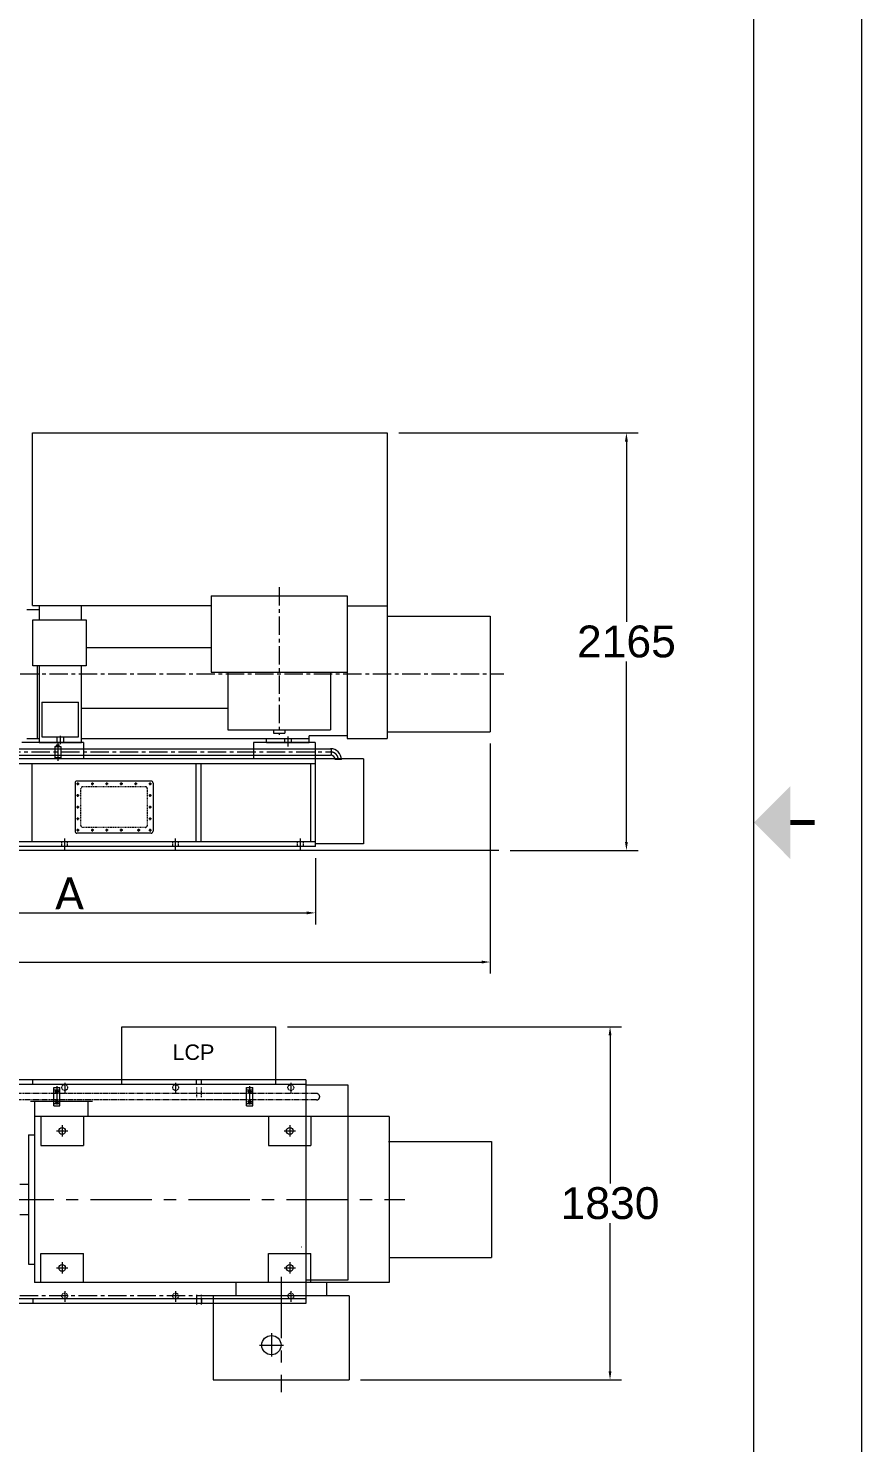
# Model space of a CAD drawing. Header units: millimetres. Extents: x 3 to 671030, y 2 to 511260.
# Drawn here: x 561248 to 671030, y 173983 to 360196 of the extents above; entities that cross this region are included whole.
import ezdxf
from ezdxf.enums import TextEntityAlignment as Align

# ---------------------------------------------------------------- set-up
doc = ezdxf.new("R2010")
doc.units = ezdxf.units.MM
doc.header["$LTSCALE"] = 25.4
for name, pattern in [('ACAD_ISO04W100', [30, 24, -3, 0, -3]), ('CENTER', [50.8, 31.75, -6.35, 6.35, -6.35]), ('EB_DASH', [6, 3, -3]), ('EB_DASHDOTDOT', [45, 30, -3, 3, -3, 3, -3])]:
    doc.linetypes.add(name, pattern=pattern)
doc.layers.get('Defpoints').update_dxf_attribs({"lineweight": 5})
for name, color, linetype, lineweight in [('06___ANNOTATIONS', 7, 'Continuous', 5), ('CAXA1', 5, 'CENTER', 5), ('CAXA细实线层', 7, 'Continuous', 5), ('CAXA虚线层', 96, 'EB_DASH', 5), ('Title Block', 7, 'Continuous', 5)]:
    doc.layers.add(name, color=color, linetype=linetype, lineweight=lineweight)
doc.styles.add('ACANSTS', font='romans.shx', dxfattribs={"height": 25.4})
doc.styles.add('Roman', font='arial.ttf')
doc.styles.get("Standard").update_dxf_attribs({"font": 'arial.ttf'})
doc.dimstyles.new('ISO-25', dxfattribs={"dimscale": 30, "dimtxt": 38.1, "dimasz": 38.1, "dimexe": 50.8, "dimexo": 50.8, "dimgap": 15.875, "dimtad": 1, "dimtih": 1, "dimtoh": 1, "dimdec": 1, "dimlfac": 0.03937, "dimdsep": 46, "dimtxsty": 'Standard', "dimcen": 63.5, "dimclrd": 7, "dimclre": 7, "dimclrt": 7, "dimadec": 0, "dimazin": 0, "dimtfac": 1, "dimtdec": 1, "dimtmove": 0, "dimatfit": 3, "dimfxl": 25.4, "dimlwd": 5, "dimlwe": 5, "dimarcsym": 0})

# ---------------------------------------------------------------- blocks, each defined once
blk = doc.blocks.new('*D49')
at = {"color": 7, "linetype": 'Continuous', "lineweight": 5, "transparency": 16777216}
for p, q in [((622106, 266043), (622106, 235742)), ((470468, 262157), (470468, 235742)), ((471611, 237266), (620963, 237266))]:
    blk.add_line(p, q, dxfattribs=at)
at = {"color": 7, "transparency": 16777216}
for points in [[(471611, 237456), (471611, 237075), (470468, 237266)], [(620963, 237456), (620963, 237075), (622106, 237266)]]:
    blk.add_solid(points, dxfattribs=at)
at = {"layer": 'Defpoints', "color": 0, "transparency": 16777216}
for p in [(622106, 267567), (470468, 263681), (622106, 237266)]:
    blk.add_point(p, dxfattribs=at)
at = {"color": 7, "lineweight": 5, "transparency": 16777216, "insert": (546287, 239838), "char_height": 4191, "attachment_point": 5, "style": 'Roman'}
blk.add_mtext('{\\fCalibri|b0|i0|c0|p34;\\C0;B}', dxfattribs=at)
blk = doc.blocks.new('*D50')
at = {"color": 7, "linetype": 'Continuous', "lineweight": 5, "transparency": 16777216}
for p, q in [((534298, 250930), (534298, 242213)), ((599068, 250930), (599068, 242213)), ((535441, 243737), (597925, 243737))]:
    blk.add_line(p, q, dxfattribs=at)
at = {"color": 7, "transparency": 16777216}
for points in [[(535441, 243928), (535441, 243547), (534298, 243737)], [(597925, 243928), (597925, 243547), (599068, 243737)]]:
    blk.add_solid(points, dxfattribs=at)
at = {"layer": 'Defpoints', "color": 0, "transparency": 16777216}
for p in [(534298, 252454), (599068, 252454), (599068, 243737)]:
    blk.add_point(p, dxfattribs=at)
at = {"color": 7, "lineweight": 5, "transparency": 16777216, "insert": (566683, 246319), "char_height": 4191, "attachment_point": 5, "style": 'Roman'}
blk.add_mtext('{\\fCalibri|b0|i0|c0|p34;\\C0;A}', dxfattribs=at)
blk = doc.blocks.new('*D41')
at = {"color": 7, "linetype": 'Continuous', "lineweight": 5, "transparency": 16777216}
for p, q in [((610066, 306937), (641561, 306937)), ((640037, 305794), (640037, 282058)), ((640037, 253089), (640037, 276826)), ((624738, 251946), (641561, 251946))]:
    blk.add_line(p, q, dxfattribs=at)
at = {"color": 7, "transparency": 16777216}
for points in [[(639847, 305794), (640228, 305794), (640037, 306937)], [(639847, 253089), (640228, 253089), (640037, 251946)]]:
    blk.add_solid(points, dxfattribs=at)
at = {"layer": 'Defpoints', "color": 0, "transparency": 16777216}
for p in [(608542, 306937), (640037, 306937), (623214, 251946)]:
    blk.add_point(p, dxfattribs=at)
at = {"color": 7, "lineweight": 5, "transparency": 16777216, "insert": (640037, 279442), "char_height": 4191, "attachment_point": 5, "style": 'Roman'}
blk.add_mtext('2165', dxfattribs=at)
blk = doc.blocks.new('*D51')
at = {"color": 7, "linetype": 'Continuous', "lineweight": 5, "transparency": 16777216}
for p, q in [((595402, 228740), (639403, 228740)), ((637879, 227597), (637879, 208117)), ((637879, 183401), (637879, 202882)), ((605024, 182258), (639403, 182258))]:
    blk.add_line(p, q, dxfattribs=at)
at = {"color": 7, "transparency": 16777216}
for points in [[(637689, 227597), (638070, 227597), (637879, 228740)], [(637689, 183401), (638070, 183401), (637879, 182258)]]:
    blk.add_solid(points, dxfattribs=at)
at = {"layer": 'Defpoints', "color": 0, "transparency": 16777216}
for p in [(593878, 228740), (603500, 182258), (637879, 182258)]:
    blk.add_point(p, dxfattribs=at)
at = {"color": 7, "lineweight": 5, "transparency": 16777216, "insert": (637879, 205499), "char_height": 4191, "attachment_point": 5, "style": 'Roman'}
blk.add_mtext('1830', dxfattribs=at)
blk = doc.blocks.new('LONE STAR BLOWER TITLE BLOCK (SIZE A)')
at = {"layer": 'Title Block', "lineweight": 15}
for p, q in [((600.08, 0), (600.08, 457.2)), ((587.38, 12.7), (587.38, 444.5))]:
    blk.add_line(p, q, dxfattribs=at)
at = {"layer": 'Title Block', "lineweight": 15, "const_width": 0.572}
blk.add_lwpolyline([(594.52, 228.6), (591.66, 228.6)], dxfattribs=at)
at = {"layer": 'Title Block', "lineweight": 15}
blk.add_solid([(591.66, 224.31), (591.66, 232.89), (587.38, 228.6)], dxfattribs=at)
at = {"layer": 'Title Block', "lineweight": 15, "style": 'ACANSTS'}
for tag, p, height in [('DRAWN_DATE', (402.66, 58.47), 3.43), ('DRAWN_BY', (375.45, 58.16), 3.43), ('DRAWING_SUBTITLE', (450.18, 50.21), 5.14), ('CHECKED_BY', (376.02, 49.37), 3.43), ('CHECK_DATE', (402.18, 49.5), 3.43), ('ENGINEER', (375.87, 40.95), 3.43), ('ENG_DATE', (401.95, 40.92), 3.43), ('DRAWING_SUBTITLE', (450.12, 39.35), 5.14), ('MANUFACTURING', (375.76, 32.38), 3.43), ('MFG_DATE', (401.98, 32.46), 3.43), ('CONTROL', (375.76, 23.81), 3.43), ('CONTROL_DATE', (401.98, 23.88), 3.43), ('CAGE_CODE', (455.36, 23.27), 3.43), ('MODEL_FILE_NAME', (230.14, 15.52), 3.43), ('APPROVED_BY', (375.47, 14.54), 3.43), ('APPROVAL_DATE', (401.77, 14.47), 3.43)]:
    blk.add_attdef(tag, p, '', height=height, dxfattribs=at)
at = {"layer": 'Title Block', "lineweight": 15, "style": 'Roman', "flags": 8}
for tag, height, p in [('DWG_NUMBER', 7.14, (484.29, 29.15)), ('SCALE', 3.43, (459.83, 17.88)), ('SHEETNUMBER', 3.43, (539.89, 17.88)), ('TOTA_SHEETS', 3.43, (556.11, 17.82))]:
    blk.add_attdef(tag, text='', height=height, dxfattribs=at).set_placement(p, align=Align.TOP_LEFT)
at = {"layer": 'Title Block', "lineweight": 15, "style": 'ACANSTS'}
blk.add_attdef('REVISION', text='', height=3.43, dxfattribs=at).set_placement((580.38, 22.69), align=Align.CENTER)

msp = doc.modelspace()

# ---------------------------------------------------------------- linework, layer by layer
at = {"color": 7, "lineweight": 5}
for p, q in [((561793.73, 306937.11), (608542.21, 306937.11)), ((561793.73, 284204.11), (561793.73, 306937.11)), ((608542.21, 306937.11), (608542.21, 266678.11)), ((585339.31, 285474.11), (585339.31, 275441.11)), ((585339.31, 285474.11), (603246.31, 285474.11)), ((603246.31, 285474.11), (603246.31, 275441.11)), ((561044.21, 283696.11), (562669.81, 283696.11)), ((561793.73, 284204.11), (585339.31, 284204.11)), ((562669.81, 284204.11), (562669.81, 282330.06)), ((568257.81, 282330.06), (568257.81, 284204.11)), ((603246.31, 284160.39), (608542.21, 284160.39)), ((608542.21, 282807.11), (622105.81, 282807.11)), ((622105.81, 282807.11), (622105.81, 267567.11)), ((568861.23, 278673.41), (585339.31, 278673.41)), ((562415.81, 276244.52), (562415.81, 266678.11)), ((562669.81, 276244.52), (562669.81, 266170.11)), ((568257.81, 266678.11), (568257.81, 276244.52)), ((585339.31, 275441.11), (603246.31, 275441.11)), ((587519.28, 275441.11), (587519.28, 267821.11)), ((601066.34, 275441.11), (601066.34, 267821.11)), ((603246.31, 275441.11), (603246.31, 266678.11)), ((563050.81, 271477.47), (563050.81, 266932.11)), ((563050.81, 271477.47), (567876.81, 271477.47)), ((567876.81, 266932.11), (567876.81, 271477.47)), ((568257.81, 270688.16), (587519.28, 270688.16)), ((561044.21, 266678.11), (562669.81, 266678.11)), ((563050.81, 266932.11), (567876.81, 266932.11)), ((565019.31, 266932.11), (565019.31, 266170.11)), ((565908.31, 266932.11), (565908.31, 266170.11)), ((568257.81, 266678.11), (598229.81, 266678.11)), ((568257.81, 266170.11), (568257.81, 266678.11)), ((587519.28, 267821.11), (601066.34, 267821.11)), ((592641.81, 266170.11), (592641.81, 266678.11)), ((593530.81, 267821.11), (593530.81, 267389.55)), ((593530.81, 267389.55), (595053.57, 267389.55)), ((594991.31, 266678.11), (594991.31, 266170.11)), ((595053.57, 267821.11), (595053.57, 267389.55)), ((595880.31, 266678.11), (595880.31, 266170.11)), ((598229.81, 266170.11), (598229.81, 267048.32)), ((603246.31, 267048.32), (598229.81, 267048.32)), ((603246.31, 266678.11), (608542.21, 266678.11)), ((608542.21, 267567.11), (622105.81, 267567.11)), ((568511.7, 266170.11), (560383.7, 266170.11)), ((562669.81, 266170.11), (568257.81, 266170.11)), ((568511.7, 266170.11), (568511.7, 264011.03)), ((590929.01, 266170.28), (590929.01, 264011.21)), ((599057.01, 266170.28), (590929.01, 266170.28)), ((592641.81, 266170.11), (598229.81, 266170.11)), ((599057.01, 266170.28), (599057.01, 264011.21)), ((623214.35, 251946.04), (477646.62, 251946.04)), ((573558.19, 221120.47), (573558.19, 228740.47)), ((573558.19, 228740.47), (593878.19, 228740.47)), ((593878.19, 221120.47), (593878.19, 228740.47)), ((561548.25, 218961.37), (569695.18, 218961.37)), ((562085.72, 218961.37), (562085.72, 216929.37)), ((569115.12, 218961.37), (569115.12, 216929.37)), ((562047.62, 216929.37), (562047.62, 195085.37)), ((608796.1, 216929.37), (562047.62, 216929.37)), ((562923.7, 216929.37), (562923.7, 213119.37)), ((568511.7, 216929.37), (568511.7, 213119.37)), ((592895.7, 216929.37), (592895.7, 213119.37)), ((598483.7, 216929.37), (598483.7, 213119.37)), ((608796.1, 216929.37), (608796.1, 195085.37)), ((561298.1, 214516.37), (561298.1, 197498.37)), ((561298.1, 214516.37), (562047.62, 214516.37)), ((562923.7, 213119.37), (568511.7, 213119.37)), ((592895.7, 213119.37), (598483.7, 213119.37)), ((560155.1, 208002.12), (561298.1, 208002.12)), ((560155.1, 204012.62), (561298.1, 204012.62)), ((561298.1, 197498.37), (562047.62, 197498.37)), ((562923.7, 198895.37), (568511.7, 198895.37)), ((562923.7, 195085.37), (562923.7, 198895.37)), ((568511.7, 195085.37), (568511.7, 198895.37)), ((592895.7, 198895.37), (598483.7, 198895.37)), ((592895.7, 195085.37), (592895.7, 198895.37)), ((598483.7, 195085.37), (598483.7, 198895.37)), ((608796.1, 195085.37), (562047.62, 195085.37)), ((588571.93, 195085.37), (588571.93, 193307.37)), ((600521.47, 195085.37), (600521.47, 193307.37)), ((585593.2, 193307.37), (585593.2, 182258.37)), ((603500.2, 193307.37), (585593.2, 193307.37)), ((603500.2, 193307.37), (603500.2, 182258.37)), ((585593.2, 182258.37), (603500.2, 182258.37))]:
    msp.add_line(p, q, dxfattribs=at)
at = {"color": 7, "linetype": 'ACAD_ISO04W100', "lineweight": 5, "ltscale": 10}
for p, q in [((565463.81, 267051.94), (565463.81, 265964.96)), ((595435.81, 266961.5), (595435.81, 265624.87))]:
    msp.add_line(p, q, dxfattribs=at)
at = {"color": 7, "linetype": 'Continuous', "lineweight": 5}
for p, q in [((554451.45, 265344.53), (601064.94, 265344.5)), ((554451.47, 264506.3), (601064.94, 264506.3)), ((564729, 265661.83), (565541.8, 265661.83)), ((564729, 265661.83), (564729, 264011.03)), ((564944.76, 265698.35), (564944.76, 265830.33)), ((564992.42, 265845.62), (565278.38, 265845.62)), ((564992.42, 265683.06), (565278.38, 265683.06)), ((565040.08, 265830.33), (565040.08, 265698.35)), ((565230.72, 265830.33), (565230.72, 265698.35)), ((565326.04, 265698.35), (565326.04, 265830.33)), ((565541.8, 265661.83), (565541.8, 264011.03)), ((601163.47, 265344.5), (601163.47, 264506.3)), ((599057.01, 264011.21), (534298.01, 264011.03)), ((599068.01, 263376.04), (534298.01, 263376.04)), ((561757.21, 253089.04), (561757.21, 263376.04)), ((564729, 264188.63), (565541.8, 264188.63)), ((596885.19, 263376.16), (576565.19, 263376.16)), ((583347.21, 253089.04), (583347.21, 263376.04)), ((583981.94, 263376.04), (583981.94, 253089.04)), ((605417.15, 264011.21), (599057.01, 264011.21)), ((599068.01, 252454.04), (599068.01, 264011.21)), ((602500.04, 263909.4), (601661.84, 263909.4)), ((605417.15, 264011.21), (605417.15, 252847.63)), ((567408.71, 260835.92), (567408.71, 254485.92)), ((577441.71, 261089.92), (567662.71, 261089.92)), ((577378.04, 261089.79), (576539.84, 261089.79)), ((577695.71, 260835.92), (577695.71, 254485.92)), ((577441.71, 254231.92), (567662.71, 254231.92)), ((599068.01, 253089.22), (534298.01, 253089.04)), ((599068.01, 252454.04), (534298.01, 252454.04)), ((605417.15, 252847.63), (599068.01, 252847.63)), ((597798.01, 221755.47), (550657.48, 221755.47)), ((561833.61, 221120.47), (561833.61, 221755.47)), ((583423.61, 221120.47), (583423.61, 221755.47)), ((584058.33, 221120.47), (584058.33, 221755.47)), ((597798.01, 221755.47), (597798.01, 192291.47)), ((597798.01, 221120.47), (534298.01, 221120.47)), ((564601.99, 220739.47), (565414.79, 220739.47)), ((564601.99, 218326.47), (564601.99, 220739.47)), ((564601.99, 220421.97), (565414.79, 220421.97)), ((564817.75, 220193.37), (564913.07, 220358.47)), ((564817.75, 220193.37), (564913.07, 220028.27)), ((564913.07, 220358.47), (565103.71, 220358.47)), ((564913.07, 220028.27), (565103.71, 220028.27)), ((565199.03, 220193.37), (565103.71, 220358.47)), ((565199.03, 220193.37), (565103.71, 220028.27)), ((565414.79, 218326.47), (565414.79, 220739.47)), ((590001.99, 220739.47), (590814.79, 220739.47)), ((590001.99, 218326.47), (590001.99, 220739.47)), ((590001.99, 220421.97), (590814.79, 220421.97)), ((590217.75, 220193.37), (590313.07, 220358.47)), ((590217.75, 220193.37), (590313.07, 220028.27)), ((590313.07, 220358.47), (590503.71, 220358.47)), ((590313.07, 220028.27), (590503.71, 220028.27)), ((590599.03, 220193.37), (590503.71, 220358.47)), ((590599.03, 220193.37), (590503.71, 220028.27)), ((590814.79, 218326.47), (590814.79, 220739.47)), ((603385.98, 221056.85), (597798.01, 221056.85)), ((603385.98, 195430.43), (603385.98, 221056.85)), ((564601.99, 218643.97), (565414.79, 218643.97)), ((564601.99, 218326.47), (565414.79, 218326.47)), ((564817.75, 218872.57), (564913.07, 219037.67)), ((564817.75, 218872.57), (564913.07, 218707.47)), ((564913.07, 219037.67), (565103.71, 219037.67)), ((564913.07, 218707.47), (565103.71, 218707.47)), ((565199.03, 218872.57), (565103.71, 219037.67)), ((565199.03, 218872.57), (565103.71, 218707.47)), ((590001.99, 218643.97), (590814.79, 218643.97)), ((590001.99, 218326.47), (590814.79, 218326.47)), ((590217.75, 218872.57), (590313.07, 219037.67)), ((590217.75, 218872.57), (590313.07, 218707.47)), ((590313.07, 219037.67), (590503.71, 219037.67)), ((590313.07, 218707.47), (590503.71, 218707.47)), ((590599.03, 218872.57), (590503.71, 219037.67)), ((590599.03, 218872.57), (590503.71, 218707.47)), ((608713.05, 213627.37), (622276.65, 213627.37)), ((622276.65, 213627.37), (622276.65, 198387.59)), ((608796.1, 198387.59), (622276.65, 198387.59)), ((597798.01, 195430.43), (603385.98, 195430.43)), ((597798.01, 192926.47), (534298.01, 192926.47)), ((597798.01, 192291.47), (534298.01, 192291.47)), ((561833.61, 192926.47), (561833.61, 192291.47)), ((583423.61, 192926.47), (583423.61, 192291.47)), ((584058.33, 192926.47), (584058.33, 192291.47))]:
    msp.add_line(p, q, dxfattribs=at)
at = {"color": 7, "linetype": 'ACAD_ISO04W100', "lineweight": 5, "ltscale": 5}
for p, q in [((593276.7, 188398.74), (593276.7, 185261.99)), ((591708.33, 186830.37), (594845.08, 186830.37))]:
    msp.add_line(p, q, dxfattribs=at)
at = {"color": 7, "lineweight": 5}
msp.add_lwpolyline([(561831.83, 282330.06), (568861.23, 282330.06), (568861.23, 276244.52), (561831.83, 276244.52)], close=True, dxfattribs=at)
at = {"color": 7, "linetype": 'Continuous', "lineweight": 5}
for centre, radius in [((567789.71, 260708.92), 84.41), ((569694.71, 260708.92), 84.41), ((571599.71, 260708.92), 84.41), ((573504.71, 260708.92), 84.41), ((575409.71, 260708.92), 84.41), ((577314.71, 260708.92), 84.41), ((567789.71, 259184.92), 84.41), ((577314.71, 259184.92), 84.41), ((567789.71, 257660.92), 84.41), ((577314.71, 257660.92), 84.41), ((567789.71, 256136.92), 84.41), ((577314.71, 256136.92), 84.41), ((567789.71, 254612.92), 84.41), ((569694.71, 254612.92), 84.41), ((571599.71, 254612.92), 84.41), ((573504.71, 254612.92), 84.41), ((575790.71, 254612.92), 84.41), ((577314.71, 254612.92), 84.41), ((565008.39, 220193.37), 165.1), ((565008.39, 220193.37), 86.36), ((590408.39, 220193.37), 165.1), ((590408.39, 220193.37), 86.36), ((565008.39, 218872.57), 165.1), ((565008.39, 218872.57), 86.36), ((590408.39, 218872.57), 165.1), ((590408.39, 218872.57), 86.36)]:
    msp.add_circle(centre, radius, dxfattribs=at)
at = {"color": 7, "lineweight": 5}
for centre, radius in [((565717.7, 215024.37), 444.5), ((595689.7, 215024.37), 444.5), ((565717.7, 196990.37), 444.5), ((595689.7, 196990.37), 444.5), ((593276.7, 186830.37), 1270), ((593276.7, 186830.37), 1270)]:
    msp.add_circle(centre, radius, dxfattribs=at)
at = {"color": 7, "linetype": 'Continuous', "lineweight": 5}
for centre, radius, start, end in [((564992.42, 265763.69), 81.93, 54.4299904, 125.5700096), ((564992.42, 265764.99), 81.93, 234.4299904, 305.5700096), ((565135.4, 265540.82), 304.8, 71.7760856, 108.2239144), ((565135.4, 265987.86), 304.8, 251.7760856, 288.2239144), ((565278.38, 265763.69), 81.93, 54.4299904, 125.5700096), ((565278.38, 265764.99), 81.93, 234.4299904, 305.5700096), ((601064.94, 263909.4), 1435.1, 0, 90), ((601064.94, 263909.4), 596.9, 0, 90), ((567662.71, 260835.92), 254, 90, 180), ((577441.71, 260835.92), 254, 0, 90), ((567662.71, 254485.92), 254, 180, 270), ((577441.71, 254485.92), 254, 270, 0)]:
    msp.add_arc(centre, radius, start, end, dxfattribs=at)
at = {"layer": 'CAXA1', "linetype": 'CENTER', "lineweight": 5, "ltscale": 3}
for p, q in [((594292.81, 286611.74), (594292.81, 267167.13)), ((556291.08, 275187.11), (623896.86, 275187.11)), ((550075.42, 264925.4), (601064.94, 264925.4)), ((565135.4, 266180.73), (565135.4, 263376.24)), ((565135.4, 265667.77), (565135.4, 265921.82)), ((567967.51, 260708.92), (567611.91, 260708.92)), ((567789.71, 260531.12), (567789.71, 260886.72)), ((569872.51, 260708.92), (569516.91, 260708.92)), ((569694.71, 260531.12), (569694.71, 260886.72)), ((571777.51, 260708.92), (571421.91, 260708.92)), ((571599.71, 260531.12), (571599.71, 260886.72)), ((573682.51, 260708.92), (573326.91, 260708.92)), ((573504.71, 260531.12), (573504.71, 260886.72)), ((575587.51, 260708.92), (575231.91, 260708.92)), ((575409.71, 260531.12), (575409.71, 260886.72)), ((577492.51, 260708.92), (577136.91, 260708.92)), ((577314.71, 260531.12), (577314.71, 260886.72)), ((567967.51, 259184.92), (567611.91, 259184.92)), ((567789.71, 259007.12), (567789.71, 259362.72)), ((577492.51, 259184.92), (577136.91, 259184.92)), ((577314.71, 259007.12), (577314.71, 259362.72)), ((567967.51, 257660.92), (567611.91, 257660.92)), ((567789.71, 257483.12), (567789.71, 257838.72)), ((577492.51, 257660.92), (577136.91, 257660.92)), ((577314.71, 257483.12), (577314.71, 257838.72)), ((567967.51, 256136.92), (567611.91, 256136.92)), ((567789.71, 255959.12), (567789.71, 256314.72)), ((577492.51, 256136.92), (577136.91, 256136.92)), ((577314.71, 255959.12), (577314.71, 256314.72)), ((566047.95, 252102.5), (566047.95, 253525.98)), ((567967.51, 254612.92), (567611.91, 254612.92)), ((567789.71, 254435.12), (567789.71, 254790.72)), ((569872.51, 254612.92), (569516.91, 254612.92)), ((569694.71, 254435.12), (569694.71, 254790.72)), ((571777.51, 254612.92), (571421.91, 254612.92)), ((571599.71, 254435.12), (571599.71, 254790.72)), ((573682.51, 254612.92), (573326.91, 254612.92)), ((573504.71, 254435.12), (573504.71, 254790.72)), ((575968.51, 254612.92), (575612.91, 254612.92)), ((575790.71, 254435.12), (575790.71, 254790.72)), ((577136.91, 254612.92), (577492.51, 254612.92)), ((577314.71, 254435.12), (577314.71, 254790.72)), ((580652.95, 252102.5), (580652.95, 253525.98)), ((597099.38, 252102.5), (597099.38, 253525.98)), ((565275.23, 220193.37), (564741.55, 220193.37)), ((565008.39, 220921.05), (565008.39, 218071.12)), ((565008.39, 219952.07), (565008.39, 220434.67)), ((566047.95, 221351.61), (566047.95, 219974.39)), ((580652.95, 221351.61), (580652.95, 219974.39)), ((590675.23, 220193.37), (590141.55, 220193.37)), ((590408.39, 220921.05), (590408.39, 218071.12)), ((590408.39, 219952.07), (590408.39, 220434.67)), ((595829.38, 221351.61), (595829.38, 219974.39)), ((565275.23, 218872.57), (564741.55, 218872.57)), ((565008.39, 218631.27), (565008.39, 219113.87)), ((565008.39, 219037.67), (565008.39, 218529.67)), ((590675.23, 218872.57), (590141.55, 218872.57)), ((590408.39, 218631.27), (590408.39, 219113.87)), ((590408.39, 219037.67), (590408.39, 218529.67)), ((566047.95, 193919.61), (566047.95, 192542.39)), ((580652.95, 193919.61), (580652.95, 192542.39)), ((595829.38, 193919.61), (595829.38, 192542.39)), ((597397.93, 193307.47), (534440.32, 193307.47)), ((591708.33, 186830.37), (594845.08, 186830.37))]:
    msp.add_line(p, q, dxfattribs=at)
at = {"layer": 'CAXA1', "linetype": 'CENTER', "lineweight": 5, "ltscale": 10}
for p, q in [((564968.88, 215024.37), (566466.53, 215024.37)), ((565717.7, 215773.19), (565717.7, 214275.54)), ((594940.88, 215024.37), (596438.53, 215024.37)), ((595689.7, 215773.19), (595689.7, 214275.54)), ((556544.97, 206007.37), (610861.65, 206007.37)), ((565717.7, 197739.19), (565717.7, 196241.54)), ((595689.7, 197739.19), (595689.7, 196241.54)), ((564968.88, 196990.37), (566466.53, 196990.37)), ((594546.7, 195820.14), (594546.7, 180624.96)), ((594940.88, 196990.37), (596438.53, 196990.37))]:
    msp.add_line(p, q, dxfattribs=at)
at = {"layer": 'CAXA1', "linetype": 'CENTER', "lineweight": 5, "ltscale": 3}
msp.add_arc((601064.94, 263909.4), 1016, 0, 90, dxfattribs=at)
at = {"layer": 'CAXA细实线层', "color": 7, "lineweight": 5}
msp.add_line((598478.44, 253089.04), (598478.44, 263376.04), dxfattribs=at)
at = {"layer": 'CAXA细实线层', "color": 7, "linetype": 'EB_DASHDOTDOT', "lineweight": 5}
for p, q in [((599214.43, 219952.07), (557585.5, 219952.07)), ((599214.43, 219113.87), (557588.63, 219113.87))]:
    msp.add_line(p, q, dxfattribs=at)
at = {"layer": 'CAXA细实线层', "color": 7, "lineweight": 5}
for centre, start, end in [((567789.71, 260708.92), 350, 270), ((569694.71, 260708.92), 350, 270), ((571599.71, 260708.92), 350, 270), ((573504.71, 260708.92), 350, 270), ((575409.71, 260708.92), 350, 270), ((577314.71, 260708.92), 350, 270), ((567789.71, 259184.92), 350, 270), ((577314.71, 259184.92), 350, 270), ((567789.71, 257660.92), 350, 270), ((577314.71, 257660.92), 350, 270), ((567789.71, 256136.92), 350, 270), ((577314.71, 256136.92), 350, 270), ((567789.71, 254612.92), 350, 270), ((569694.71, 254612.92), 350, 270), ((571599.71, 254612.92), 350, 270), ((573504.71, 254612.92), 350, 270), ((575790.71, 254612.92), 350, 270), ((577314.71, 254612.92), 270, 190), ((565008.39, 220193.37), 80, 270), ((590408.39, 220193.37), 80, 270), ((565008.39, 218872.57), 80, 270), ((590408.39, 218872.57), 80, 270)]:
    msp.add_arc(centre, 101.6, start, end, dxfattribs=at)
at = {"layer": 'CAXA细实线层', "color": 7, "linetype": 'EB_DASHDOTDOT', "lineweight": 5}
msp.add_arc((599214.43, 219532.97), 419.1, 270, 90, dxfattribs=at)
at = {"layer": 'CAXA虚线层', "color": 7, "linetype": 'EB_DASH', "lineweight": 5}
for p, q in [((568170.71, 255247.92), (568170.71, 260073.92)), ((576679.71, 260327.92), (568424.71, 260327.92)), ((576933.71, 255247.92), (576933.71, 260073.92)), ((576679.71, 254993.92), (568424.71, 254993.92)), ((565666.95, 252454.04), (565666.95, 253089.04)), ((566428.95, 252454.04), (566428.95, 253089.04)), ((580271.95, 252454.04), (580271.95, 253089.04)), ((581033.95, 252454.04), (581033.95, 253089.04)), ((596718.38, 252454.04), (596718.38, 253089.04)), ((597480.38, 252454.04), (597480.38, 253089.04)), ((583423.61, 220739.47), (583423.61, 219469.47)), ((584058.33, 219469.47), (584058.33, 220739.47)), ((597226.59, 199746.38), (597213.43, 199746.38)), ((583423.61, 193434.47), (583423.61, 192164.47)), ((584058.33, 192164.47), (584058.33, 193434.47))]:
    msp.add_line(p, q, dxfattribs=at)
for centre in [(566047.95, 220739.47), (580652.95, 220739.47), (595829.38, 220739.47), (566047.95, 193307.47), (580652.95, 193307.47), (595829.38, 193307.47)]:
    msp.add_circle(centre, 381, dxfattribs=at)
for centre, start, end in [((568424.71, 260073.92), 90, 180), ((576679.71, 260073.92), 0, 90), ((568424.71, 255247.92), 180, 270), ((576679.71, 255247.92), 270, 0)]:
    msp.add_arc(centre, 254, start, end, dxfattribs=at)

# ---------------------------------------------------------------- block references
at = {"xscale": 1118.237794126772, "yscale": 1118.237794126772, "zscale": 1118.237794126772}
msp.add_blockref('LONE STAR BLOWER TITLE BLOCK (SIZE A)', (3.19, 2.11), dxfattribs=at)

# ---------------------------------------------------------------- texts
at = {"layer": '06___ANNOTATIONS', "color": 7, "linetype": 'Continuous', "lineweight": 5, "insert": (580246.06, 225380.18), "char_height": 2031.996, "width": 109153.0252, "attachment_point": 4, "style": 'Roman'}
msp.add_mtext('LCP', dxfattribs=at)

# ---------------------------------------------------------------- dimensions: what is measured, and where the dimension line sits
at = {"color": 7, "lineweight": 5}
for base, p1, p2, picture, middle in [((640037.13, 306937.11), (623214.35, 251946.04), (608542.21, 306937.11), '*D41', (640037.13, 279441.57)), ((637879.11, 182258.37), (593878.19, 228740.47), (603500.2, 182258.37), '*D51', (637879.11, 205499.42))]:
    dim = msp.add_linear_dim(base=base, p1=p1, p2=p2, angle=90, dimstyle='ISO-25', override={"dimscale": 30, "dimtxt": 139.7, "dimpost": '\\X', "dimtxsty": 'Roman', "dimtmove": 1}, dxfattribs=at)
    dim.commit()
    dim.dimension.update_dxf_attribs({"geometry": picture, "text_midpoint": middle, "dimtype": 160})
for base, p1, p2, text, picture, middle in [((622105.81, 237265.92), (470467.82, 263680.85), (622105.81, 267567.11), '{\\fCalibri|b0|i0|c0|p34;\\C0;B}', '*D49', (546286.81, 237265.92)), ((599068.01, 243737.15), (534298.01, 252454.04), (599068.01, 252454.04), '{\\fCalibri|b0|i0|c0|p34;\\C0;A}', '*D50', (566683.01, 243737.15))]:
    dim = msp.add_linear_dim(base=base, p1=p1, p2=p2, text=text, dimstyle='ISO-25', override={"dimscale": 30, "dimtxt": 139.7, "dimpost": '\\X', "dimtxsty": 'Roman', "dimtmove": 1}, dxfattribs=at)
    dim.commit()
    dim.dimension.update_dxf_attribs({"geometry": picture, "text_midpoint": middle, "dimtype": 160})

doc.saveas('drawing.dxf')
